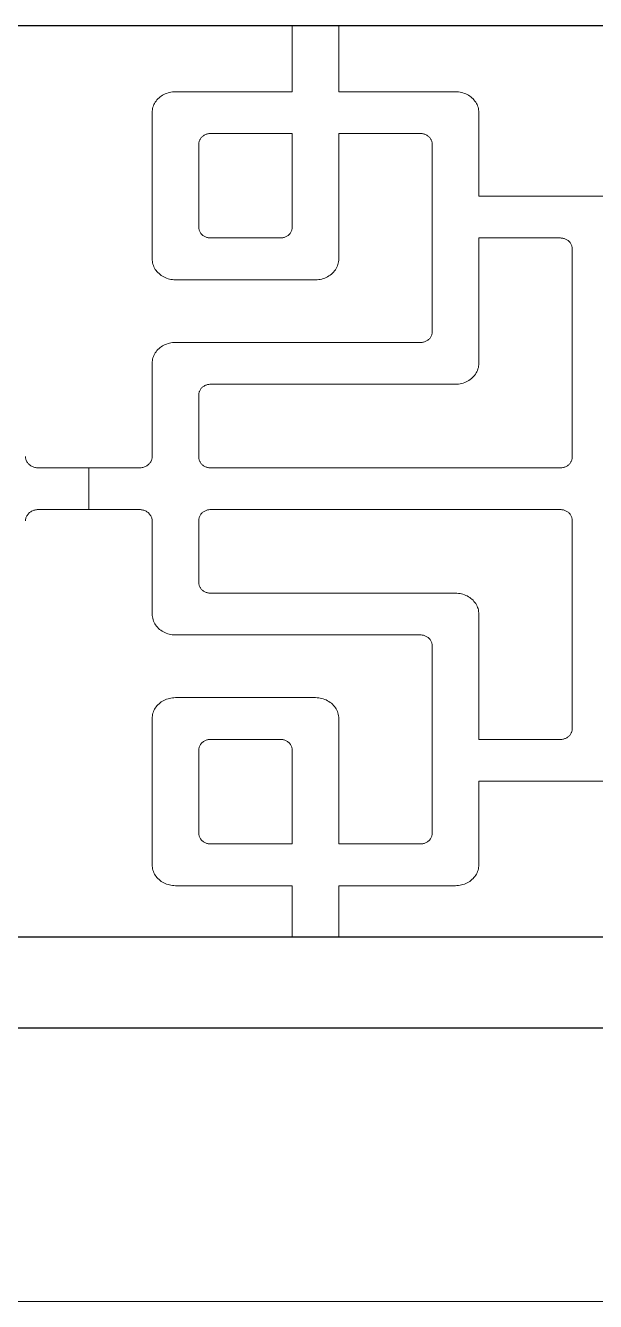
# Model space of a CAD drawing. Extents: x 1188826 to 1909461, y 608442 to 1651179.
# Drawn here: x 1690882 to 1691195, y 1034263 to 1034963 of the extents above; entities that cross this region are included whole.
import ezdxf

# ---------------------------------------------------------------- set-up
doc = ezdxf.new("R2010")
doc.units = 0
doc.header["$LTSCALE"] = 1000
doc.header["$MEASUREMENT"] = 0
doc.linetypes.add('ACAD_ISO10W100', pattern=[18.5, 12, -3, 0.5, -3])
doc.linetypes.add('DOTE', pattern=[2.42, 2, -0.2, 0.02, -0.2])
doc.layers.add('DOTE', color=19, linetype='DOTE', lineweight=9)
doc.layers.add('煤化工粉煤灰', color=7, linetype='Continuous', lineweight=0)
doc.layers.add('立面线', color=40, linetype='Continuous')

msp = doc.modelspace()

# ---------------------------------------------------------------- linework, layer by layer
at = {"layer": 'DOTE', "linetype": 'ACAD_ISO10W100', "ltscale": 100}
msp.add_line((1687342.46, 1034263.42), (1705542.34, 1034263.42), dxfattribs=at)
at = {"layer": '煤化工粉煤灰', "color": 34}
for p, q in [((1691028.34, 1034927.1), (1691028.34, 1034963.44)), ((1691053.93, 1034927.1), (1691053.93, 1034963.44)), ((1690958.7, 1034925.92), (1690957.97, 1034925.57)), ((1690959.47, 1034926.23), (1690958.7, 1034925.92)), ((1690960.25, 1034926.5), (1690959.47, 1034926.23)), ((1690961.05, 1034926.71), (1690960.25, 1034926.5)), ((1690961.87, 1034926.88), (1690961.05, 1034926.71)), ((1690962.69, 1034927.01), (1690961.87, 1034926.88)), ((1690963.53, 1034927.08), (1690962.69, 1034927.01)), ((1690964.36, 1034927.1), (1690963.53, 1034927.08)), ((1691028.34, 1034927.1), (1690964.36, 1034927.1)), ((1691117.91, 1034927.1), (1691053.93, 1034927.1)), ((1691118.74, 1034927.08), (1691117.91, 1034927.1)), ((1691119.58, 1034927.01), (1691118.74, 1034927.08)), ((1691120.4, 1034926.88), (1691119.58, 1034927.01)), ((1691121.22, 1034926.71), (1691120.4, 1034926.88)), ((1691122.02, 1034926.5), (1691121.22, 1034926.71)), ((1691122.8, 1034926.23), (1691122.02, 1034926.5)), ((1691123.57, 1034925.92), (1691122.8, 1034926.23)), ((1691124.31, 1034925.57), (1691123.57, 1034925.92)), ((1690952.25, 1034919.33), (1690952, 1034918.61)), ((1690952.54, 1034920.03), (1690952.25, 1034919.33)), ((1690952.89, 1034920.71), (1690952.54, 1034920.03)), ((1690953.28, 1034921.37), (1690952.89, 1034920.71)), ((1690953.72, 1034922.01), (1690953.28, 1034921.37)), ((1690954.21, 1034922.62), (1690953.72, 1034922.01)), ((1690954.74, 1034923.2), (1690954.21, 1034922.62)), ((1690955.32, 1034923.75), (1690954.74, 1034923.2)), ((1690955.93, 1034924.26), (1690955.32, 1034923.75)), ((1690956.57, 1034924.74), (1690955.93, 1034924.26)), ((1690957.25, 1034925.17), (1690956.57, 1034924.74)), ((1690957.97, 1034925.57), (1690957.25, 1034925.17)), ((1691125.02, 1034925.17), (1691124.31, 1034925.57)), ((1691125.7, 1034924.74), (1691125.02, 1034925.17)), ((1691126.34, 1034924.26), (1691125.7, 1034924.74)), ((1691126.96, 1034923.75), (1691126.34, 1034924.26)), ((1691127.53, 1034923.2), (1691126.96, 1034923.75)), ((1691128.06, 1034922.62), (1691127.53, 1034923.2)), ((1691128.55, 1034922.01), (1691128.06, 1034922.62)), ((1691128.99, 1034921.37), (1691128.55, 1034922.01)), ((1691129.38, 1034920.71), (1691128.99, 1034921.37)), ((1691129.73, 1034920.03), (1691129.38, 1034920.71)), ((1691130.02, 1034919.33), (1691129.73, 1034920.03)), ((1691130.27, 1034918.61), (1691130.02, 1034919.33)), ((1690951.6, 1034916.39), (1690951.57, 1034915.64)), ((1690951.57, 1034915.64), (1690951.57, 1034835.4)), ((1690951.68, 1034917.14), (1690951.6, 1034916.39)), ((1690951.81, 1034917.88), (1690951.68, 1034917.14)), ((1690952, 1034918.61), (1690951.81, 1034917.88)), ((1691130.46, 1034917.88), (1691130.27, 1034918.61)), ((1691130.59, 1034917.14), (1691130.46, 1034917.88)), ((1691130.68, 1034916.39), (1691130.59, 1034917.14)), ((1691130.7, 1034915.64), (1691130.68, 1034916.39)), ((1691130.7, 1034869.79), (1691130.7, 1034915.64)), ((1690977.17, 1034898.82), (1690977.16, 1034898.45)), ((1690977.16, 1034898.45), (1690977.16, 1034852.6)), ((1690977.21, 1034899.2), (1690977.17, 1034898.82)), ((1690977.28, 1034899.57), (1690977.21, 1034899.2)), ((1690977.38, 1034899.93), (1690977.28, 1034899.57)), ((1690977.5, 1034900.29), (1690977.38, 1034899.93)), ((1690977.65, 1034900.64), (1690977.5, 1034900.29)), ((1690977.82, 1034900.98), (1690977.65, 1034900.64)), ((1690978.02, 1034901.31), (1690977.82, 1034900.98)), ((1690978.24, 1034901.63), (1690978.02, 1034901.31)), ((1690978.48, 1034901.94), (1690978.24, 1034901.63)), ((1690978.75, 1034902.23), (1690978.48, 1034901.94)), ((1690979.03, 1034902.5), (1690978.75, 1034902.23)), ((1690979.34, 1034902.76), (1690979.03, 1034902.5)), ((1690979.66, 1034902.99), (1690979.34, 1034902.76)), ((1690980, 1034903.21), (1690979.66, 1034902.99)), ((1690980.36, 1034903.41), (1690980, 1034903.21)), ((1690980.73, 1034903.59), (1690980.36, 1034903.41)), ((1690981.11, 1034903.74), (1690980.73, 1034903.59)), ((1690981.5, 1034903.87), (1690981.11, 1034903.74)), ((1690981.9, 1034903.98), (1690981.5, 1034903.87)), ((1690982.31, 1034904.07), (1690981.9, 1034903.98)), ((1690982.72, 1034904.13), (1690982.31, 1034904.07)), ((1690983.14, 1034904.17), (1690982.72, 1034904.13)), ((1690983.56, 1034904.18), (1690983.14, 1034904.17)), ((1691028.34, 1034904.18), (1690983.56, 1034904.18)), ((1691028.34, 1034852.6), (1691028.34, 1034904.18)), ((1691053.93, 1034904.18), (1691098.71, 1034904.18)), ((1691053.93, 1034835.4), (1691053.93, 1034904.18)), ((1691098.71, 1034904.18), (1691099.13, 1034904.17)), ((1691099.13, 1034904.17), (1691099.55, 1034904.13)), ((1691099.55, 1034904.13), (1691099.96, 1034904.07)), ((1691099.96, 1034904.07), (1691100.37, 1034903.98)), ((1691100.37, 1034903.98), (1691100.77, 1034903.87)), ((1691100.77, 1034903.87), (1691101.16, 1034903.74)), ((1691101.16, 1034903.74), (1691101.54, 1034903.59)), ((1691101.54, 1034903.59), (1691101.91, 1034903.41)), ((1691101.91, 1034903.41), (1691102.27, 1034903.21)), ((1691102.27, 1034903.21), (1691102.61, 1034902.99)), ((1691102.61, 1034902.99), (1691102.93, 1034902.76)), ((1691102.93, 1034902.76), (1691103.24, 1034902.5)), ((1691103.24, 1034902.5), (1691103.52, 1034902.23)), ((1691103.52, 1034902.23), (1691103.79, 1034901.94)), ((1691103.79, 1034901.94), (1691104.03, 1034901.63)), ((1691104.03, 1034901.63), (1691104.26, 1034901.31)), ((1691104.26, 1034901.31), (1691104.45, 1034900.98)), ((1691104.45, 1034900.98), (1691104.63, 1034900.64)), ((1691104.63, 1034900.64), (1691104.77, 1034900.29)), ((1691104.77, 1034900.29), (1691104.89, 1034899.93)), ((1691104.89, 1034899.93), (1691104.99, 1034899.57)), ((1691104.99, 1034899.57), (1691105.06, 1034899.2)), ((1691105.06, 1034899.2), (1691105.1, 1034898.82)), ((1691105.1, 1034898.82), (1691105.11, 1034898.45)), ((1691105.11, 1034898.45), (1691105.11, 1034795.29)), ((1691130.7, 1034869.79), (1691258.66, 1034869.79)), ((1690977.16, 1034852.6), (1690977.17, 1034852.22)), ((1690977.17, 1034852.22), (1690977.21, 1034851.85)), ((1690977.21, 1034851.85), (1690977.28, 1034851.48)), ((1690977.28, 1034851.48), (1690977.38, 1034851.11)), ((1690977.38, 1034851.11), (1690977.5, 1034850.76)), ((1690977.5, 1034850.76), (1690977.65, 1034850.4)), ((1690977.65, 1034850.4), (1690977.82, 1034850.06)), ((1690977.82, 1034850.06), (1690978.02, 1034849.73)), ((1690978.02, 1034849.73), (1690978.24, 1034849.41)), ((1690978.24, 1034849.41), (1690978.48, 1034849.11)), ((1690978.48, 1034849.11), (1690978.75, 1034848.82)), ((1691026.75, 1034848.82), (1691027.02, 1034849.11)), ((1691027.02, 1034849.11), (1691027.26, 1034849.41)), ((1691027.26, 1034849.41), (1691027.48, 1034849.73)), ((1691027.48, 1034849.73), (1691027.68, 1034850.06)), ((1691027.68, 1034850.06), (1691027.85, 1034850.4)), ((1691027.85, 1034850.4), (1691028, 1034850.76)), ((1691028, 1034850.76), (1691028.12, 1034851.11)), ((1691028.12, 1034851.11), (1691028.22, 1034851.48)), ((1691028.22, 1034851.48), (1691028.29, 1034851.85)), ((1691028.29, 1034851.85), (1691028.33, 1034852.22)), ((1691028.33, 1034852.22), (1691028.34, 1034852.6)), ((1690978.75, 1034848.82), (1690979.03, 1034848.55)), ((1690979.03, 1034848.55), (1690979.34, 1034848.29)), ((1690979.34, 1034848.29), (1690979.66, 1034848.05)), ((1690979.66, 1034848.05), (1690980, 1034847.83)), ((1690980, 1034847.83), (1690980.36, 1034847.63)), ((1690980.36, 1034847.63), (1690980.73, 1034847.46)), ((1690980.73, 1034847.46), (1690981.11, 1034847.3)), ((1690981.11, 1034847.3), (1690981.5, 1034847.17)), ((1690981.5, 1034847.17), (1690981.9, 1034847.06)), ((1690981.9, 1034847.06), (1690982.31, 1034846.98)), ((1690982.31, 1034846.98), (1690982.72, 1034846.92)), ((1690982.72, 1034846.92), (1690983.14, 1034846.88)), ((1690983.14, 1034846.88), (1690983.56, 1034846.87)), ((1690983.56, 1034846.87), (1691021.94, 1034846.87)), ((1691021.94, 1034846.87), (1691022.36, 1034846.88)), ((1691022.36, 1034846.88), (1691022.78, 1034846.92)), ((1691022.78, 1034846.92), (1691023.19, 1034846.98)), ((1691023.19, 1034846.98), (1691023.6, 1034847.06)), ((1691023.6, 1034847.06), (1691024, 1034847.17)), ((1691024, 1034847.17), (1691024.39, 1034847.3)), ((1691024.39, 1034847.3), (1691024.77, 1034847.46)), ((1691024.77, 1034847.46), (1691025.14, 1034847.63)), ((1691025.14, 1034847.63), (1691025.5, 1034847.83)), ((1691025.5, 1034847.83), (1691025.84, 1034848.05)), ((1691025.84, 1034848.05), (1691026.16, 1034848.29)), ((1691026.16, 1034848.29), (1691026.47, 1034848.55)), ((1691026.47, 1034848.55), (1691026.75, 1034848.82)), ((1691130.7, 1034846.87), (1691175.49, 1034846.87)), ((1691130.7, 1034778.09), (1691130.7, 1034846.87)), ((1691175.49, 1034846.87), (1691175.91, 1034846.85)), ((1691175.91, 1034846.85), (1691176.32, 1034846.82)), ((1691176.32, 1034846.82), (1691176.73, 1034846.76)), ((1691176.73, 1034846.76), (1691177.14, 1034846.67)), ((1691177.14, 1034846.67), (1691177.54, 1034846.56)), ((1691177.54, 1034846.56), (1691177.93, 1034846.43)), ((1691177.93, 1034846.43), (1691178.32, 1034846.28)), ((1691178.32, 1034846.28), (1691178.69, 1034846.1)), ((1691178.69, 1034846.1), (1691179.04, 1034845.9)), ((1691179.04, 1034845.9), (1691179.38, 1034845.68)), ((1691179.38, 1034845.68), (1691179.7, 1034845.44)), ((1691179.7, 1034845.44), (1691180.01, 1034845.19)), ((1691180.01, 1034845.19), (1691180.3, 1034844.91)), ((1691180.3, 1034844.91), (1691180.56, 1034844.62)), ((1691180.56, 1034844.62), (1691180.81, 1034844.32)), ((1691180.81, 1034844.32), (1691181.03, 1034844)), ((1691181.03, 1034844), (1691181.22, 1034843.67)), ((1691181.22, 1034843.67), (1691181.4, 1034843.33)), ((1691181.4, 1034843.33), (1691181.54, 1034842.98)), ((1691181.54, 1034842.98), (1691181.67, 1034842.62)), ((1691181.67, 1034842.62), (1691181.76, 1034842.25)), ((1691181.76, 1034842.25), (1691181.83, 1034841.88)), ((1691181.83, 1034841.88), (1691181.87, 1034841.51)), ((1690951.57, 1034835.4), (1690951.6, 1034834.65)), ((1691053.9, 1034834.62), (1691053.93, 1034835.4)), ((1691181.87, 1034841.51), (1691181.88, 1034841.14)), ((1691181.88, 1034841.14), (1691181.88, 1034726.51)), ((1690951.6, 1034834.65), (1690951.68, 1034833.91)), ((1690951.68, 1034833.91), (1690951.81, 1034833.17)), ((1690951.81, 1034833.17), (1690952, 1034832.44)), ((1690952, 1034832.44), (1690952.25, 1034831.72)), ((1690952.25, 1034831.72), (1690952.54, 1034831.02)), ((1690952.54, 1034831.02), (1690952.89, 1034830.33)), ((1690952.89, 1034830.33), (1690953.28, 1034829.67)), ((1690953.28, 1034829.67), (1690953.72, 1034829.04)), ((1690953.72, 1034829.04), (1690954.21, 1034828.43)), ((1690954.21, 1034828.43), (1690954.74, 1034827.85)), ((1691050.49, 1034827.58), (1691051.06, 1034828.17)), ((1691051.06, 1034828.17), (1691051.59, 1034828.79)), ((1691051.59, 1034828.79), (1691052.07, 1034829.45)), ((1691052.07, 1034829.45), (1691052.5, 1034830.13)), ((1691052.5, 1034830.13), (1691052.87, 1034830.84)), ((1691052.87, 1034830.84), (1691053.19, 1034831.57)), ((1691053.19, 1034831.57), (1691053.46, 1034832.31)), ((1691053.46, 1034832.31), (1691053.66, 1034833.07)), ((1691053.66, 1034833.07), (1691053.81, 1034833.84)), ((1691053.81, 1034833.84), (1691053.9, 1034834.62)), ((1690954.74, 1034827.85), (1690955.32, 1034827.3)), ((1690955.32, 1034827.3), (1690955.93, 1034826.79)), ((1690955.93, 1034826.79), (1690956.57, 1034826.31)), ((1690956.57, 1034826.31), (1690957.25, 1034825.87)), ((1690957.25, 1034825.87), (1690957.97, 1034825.48)), ((1690957.97, 1034825.48), (1690958.7, 1034825.12)), ((1690958.7, 1034825.12), (1690959.47, 1034824.81)), ((1690959.47, 1034824.81), (1690960.25, 1034824.55)), ((1690960.25, 1034824.55), (1690961.05, 1034824.33)), ((1690961.05, 1034824.33), (1690961.87, 1034824.16)), ((1690961.87, 1034824.16), (1690962.69, 1034824.04)), ((1690962.69, 1034824.04), (1690963.53, 1034823.97)), ((1690963.53, 1034823.97), (1690964.36, 1034823.94)), ((1690964.36, 1034823.94), (1691041.14, 1034823.94)), ((1691041.14, 1034823.94), (1691042.01, 1034823.97)), ((1691042.01, 1034823.97), (1691042.88, 1034824.05)), ((1691042.88, 1034824.05), (1691043.74, 1034824.18)), ((1691043.74, 1034824.18), (1691044.59, 1034824.37)), ((1691044.59, 1034824.37), (1691045.42, 1034824.6)), ((1691045.42, 1034824.6), (1691046.23, 1034824.89)), ((1691046.23, 1034824.89), (1691047.02, 1034825.23)), ((1691047.02, 1034825.23), (1691047.78, 1034825.61)), ((1691047.78, 1034825.61), (1691048.51, 1034826.04)), ((1691048.51, 1034826.04), (1691049.21, 1034826.51)), ((1691049.21, 1034826.51), (1691049.87, 1034827.03)), ((1691049.87, 1034827.03), (1691050.49, 1034827.58)), ((1691104.58, 1034793), (1691104.39, 1034792.65)), ((1691104.74, 1034793.37), (1691104.58, 1034793)), ((1691104.87, 1034793.74), (1691104.74, 1034793.37)), ((1691104.98, 1034794.12), (1691104.87, 1034793.74)), ((1691105.05, 1034794.51), (1691104.98, 1034794.12)), ((1691105.1, 1034794.89), (1691105.05, 1034794.51)), ((1691105.11, 1034795.29), (1691105.1, 1034794.89)), ((1690955.32, 1034786.2), (1690954.74, 1034785.65)), ((1690955.93, 1034786.71), (1690955.32, 1034786.2)), ((1690956.57, 1034787.19), (1690955.93, 1034786.71)), ((1690957.25, 1034787.62), (1690956.57, 1034787.19)), ((1690957.97, 1034788.02), (1690957.25, 1034787.62)), ((1690958.7, 1034788.37), (1690957.97, 1034788.02)), ((1690959.47, 1034788.68), (1690958.7, 1034788.37)), ((1690960.25, 1034788.95), (1690959.47, 1034788.68)), ((1690961.05, 1034789.16), (1690960.25, 1034788.95)), ((1690961.87, 1034789.33), (1690961.05, 1034789.16)), ((1690962.69, 1034789.46), (1690961.87, 1034789.33)), ((1690963.53, 1034789.53), (1690962.69, 1034789.46)), ((1690964.36, 1034789.55), (1690963.53, 1034789.53)), ((1691098.71, 1034789.55), (1690964.36, 1034789.55)), ((1691099.15, 1034789.57), (1691098.71, 1034789.55)), ((1691099.59, 1034789.61), (1691099.15, 1034789.57)), ((1691100.02, 1034789.67), (1691099.59, 1034789.61)), ((1691100.44, 1034789.77), (1691100.02, 1034789.67)), ((1691100.86, 1034789.89), (1691100.44, 1034789.77)), ((1691101.26, 1034790.03), (1691100.86, 1034789.89)), ((1691101.66, 1034790.2), (1691101.26, 1034790.03)), ((1691102.04, 1034790.39), (1691101.66, 1034790.2)), ((1691102.4, 1034790.6), (1691102.04, 1034790.39)), ((1691102.75, 1034790.84), (1691102.4, 1034790.6)), ((1691103.08, 1034791.1), (1691102.75, 1034790.84)), ((1691103.39, 1034791.37), (1691103.08, 1034791.1)), ((1691103.68, 1034791.67), (1691103.39, 1034791.37)), ((1691103.94, 1034791.98), (1691103.68, 1034791.67)), ((1691104.18, 1034792.31), (1691103.94, 1034791.98)), ((1691104.39, 1034792.65), (1691104.18, 1034792.31)), ((1690951.68, 1034779.59), (1690951.6, 1034778.84)), ((1690951.81, 1034780.33), (1690951.68, 1034779.59)), ((1690952, 1034781.06), (1690951.81, 1034780.33)), ((1690952.25, 1034781.78), (1690952, 1034781.06)), ((1690952.54, 1034782.48), (1690952.25, 1034781.78)), ((1690952.89, 1034783.16), (1690952.54, 1034782.48)), ((1690953.28, 1034783.82), (1690952.89, 1034783.16)), ((1690953.72, 1034784.46), (1690953.28, 1034783.82)), ((1690954.21, 1034785.07), (1690953.72, 1034784.46)), ((1690954.74, 1034785.65), (1690954.21, 1034785.07)), ((1690951.6, 1034778.84), (1690951.57, 1034778.09)), ((1690951.57, 1034778.09), (1690951.57, 1034727)), ((1691128.36, 1034771.48), (1691128.84, 1034772.14)), ((1691128.84, 1034772.14), (1691129.27, 1034772.82)), ((1691129.27, 1034772.82), (1691129.64, 1034773.53)), ((1691129.64, 1034773.53), (1691129.96, 1034774.25)), ((1691129.96, 1034774.25), (1691130.23, 1034775)), ((1691130.23, 1034775), (1691130.44, 1034775.76)), ((1691130.44, 1034775.76), (1691130.58, 1034776.53)), ((1691130.58, 1034776.53), (1691130.67, 1034777.31)), ((1691130.67, 1034777.31), (1691130.7, 1034778.09)), ((1690978.75, 1034764.68), (1690979.03, 1034764.95)), ((1690979.03, 1034764.95), (1690979.34, 1034765.21)), ((1690979.34, 1034765.21), (1690979.66, 1034765.45)), ((1690979.66, 1034765.45), (1690980, 1034765.66)), ((1690980, 1034765.66), (1690980.36, 1034765.86)), ((1690980.36, 1034765.86), (1690980.73, 1034766.04)), ((1690980.73, 1034766.04), (1690981.11, 1034766.19)), ((1690981.11, 1034766.19), (1690981.5, 1034766.33)), ((1690981.5, 1034766.33), (1690981.9, 1034766.43)), ((1690981.9, 1034766.43), (1690982.31, 1034766.52)), ((1690982.31, 1034766.52), (1690982.72, 1034766.58)), ((1690982.72, 1034766.58), (1690983.14, 1034766.62)), ((1690983.14, 1034766.62), (1690983.56, 1034766.63)), ((1690983.56, 1034766.63), (1691117.91, 1034766.63)), ((1691117.91, 1034766.63), (1691118.78, 1034766.66)), ((1691118.78, 1034766.66), (1691119.65, 1034766.74)), ((1691119.65, 1034766.74), (1691120.51, 1034766.87)), ((1691120.51, 1034766.87), (1691121.36, 1034767.05)), ((1691121.36, 1034767.05), (1691122.19, 1034767.29)), ((1691122.19, 1034767.29), (1691123.01, 1034767.58)), ((1691123.01, 1034767.58), (1691123.79, 1034767.91)), ((1691123.79, 1034767.91), (1691124.56, 1034768.3)), ((1691124.56, 1034768.3), (1691125.29, 1034768.73)), ((1691125.29, 1034768.73), (1691125.98, 1034769.2)), ((1691125.98, 1034769.2), (1691126.64, 1034769.71)), ((1691126.64, 1034769.71), (1691127.26, 1034770.27)), ((1691127.26, 1034770.27), (1691127.83, 1034770.86)), ((1691127.83, 1034770.86), (1691128.36, 1034771.48)), ((1690977.16, 1034760.9), (1690977.17, 1034761.27)), ((1690977.16, 1034726.51), (1690977.16, 1034760.9)), ((1690977.17, 1034761.27), (1690977.21, 1034761.65)), ((1690977.21, 1034761.65), (1690977.28, 1034762.02)), ((1690977.28, 1034762.02), (1690977.38, 1034762.38)), ((1690977.38, 1034762.38), (1690977.5, 1034762.74)), ((1690977.5, 1034762.74), (1690977.65, 1034763.09)), ((1690977.65, 1034763.09), (1690977.82, 1034763.43)), ((1690977.82, 1034763.43), (1690978.02, 1034763.76)), ((1690978.02, 1034763.76), (1690978.24, 1034764.08)), ((1690978.24, 1034764.08), (1690978.48, 1034764.39)), ((1690978.48, 1034764.39), (1690978.75, 1034764.68)), ((1690882.12, 1034726.58), (1690882.11, 1034727)), ((1690882.17, 1034726.16), (1690882.12, 1034726.58)), ((1690882.25, 1034725.74), (1690882.17, 1034726.16)), ((1690882.37, 1034725.32), (1690882.25, 1034725.74)), ((1690882.51, 1034724.92), (1690882.37, 1034725.32)), ((1690882.68, 1034724.52), (1690882.51, 1034724.92)), ((1690882.89, 1034724.14), (1690882.68, 1034724.52)), ((1690883.12, 1034723.77), (1690882.89, 1034724.14)), ((1690883.38, 1034723.41), (1690883.12, 1034723.77)), ((1690883.67, 1034723.08), (1690883.38, 1034723.41)), ((1690883.98, 1034722.76), (1690883.67, 1034723.08)), ((1690950.01, 1034723.08), (1690949.7, 1034722.76)), ((1690950.3, 1034723.41), (1690950.01, 1034723.08)), ((1690950.56, 1034723.77), (1690950.3, 1034723.41)), ((1690950.79, 1034724.14), (1690950.56, 1034723.77)), ((1690950.99, 1034724.52), (1690950.79, 1034724.14)), ((1690951.17, 1034724.92), (1690950.99, 1034724.52)), ((1690951.31, 1034725.32), (1690951.17, 1034724.92)), ((1690951.42, 1034725.74), (1690951.31, 1034725.32)), ((1690951.5, 1034726.16), (1690951.42, 1034725.74)), ((1690951.55, 1034726.58), (1690951.5, 1034726.16)), ((1690951.57, 1034727), (1690951.55, 1034726.58)), ((1690977.17, 1034726.14), (1690977.16, 1034726.51)), ((1690977.21, 1034725.76), (1690977.17, 1034726.14)), ((1690977.28, 1034725.39), (1690977.21, 1034725.76)), ((1690977.38, 1034725.03), (1690977.28, 1034725.39)), ((1690977.5, 1034724.67), (1690977.38, 1034725.03)), ((1690977.65, 1034724.32), (1690977.5, 1034724.67)), ((1690977.82, 1034723.98), (1690977.65, 1034724.32)), ((1690978.02, 1034723.65), (1690977.82, 1034723.98)), ((1690978.24, 1034723.33), (1690978.02, 1034723.65)), ((1690978.48, 1034723.02), (1690978.24, 1034723.33)), ((1690978.75, 1034722.73), (1690978.48, 1034723.02)), ((1691180.56, 1034723.02), (1691180.3, 1034722.73)), ((1691180.81, 1034723.33), (1691180.56, 1034723.02)), ((1691181.03, 1034723.65), (1691180.81, 1034723.33)), ((1691181.22, 1034723.98), (1691181.03, 1034723.65)), ((1691181.4, 1034724.32), (1691181.22, 1034723.98)), ((1691181.54, 1034724.67), (1691181.4, 1034724.32)), ((1691181.67, 1034725.03), (1691181.54, 1034724.67)), ((1691181.76, 1034725.39), (1691181.67, 1034725.03)), ((1691181.83, 1034725.76), (1691181.76, 1034725.39)), ((1691181.87, 1034726.14), (1691181.83, 1034725.76)), ((1691181.88, 1034726.51), (1691181.87, 1034726.14)), ((1690884.31, 1034722.45), (1690883.98, 1034722.76)), ((1690884.67, 1034722.18), (1690884.31, 1034722.45)), ((1690885.05, 1034721.92), (1690884.67, 1034722.18)), ((1690885.44, 1034721.69), (1690885.05, 1034721.92)), ((1690885.86, 1034721.48), (1690885.44, 1034721.69)), ((1690886.29, 1034721.3), (1690885.86, 1034721.48)), ((1690886.73, 1034721.14), (1690886.29, 1034721.3)), ((1690887.18, 1034721.01), (1690886.73, 1034721.14)), ((1690887.64, 1034720.91), (1690887.18, 1034721.01)), ((1690888.11, 1034720.84), (1690887.64, 1034720.91)), ((1690888.58, 1034720.79), (1690888.11, 1034720.84)), ((1690889.05, 1034720.78), (1690888.58, 1034720.79)), ((1690944.62, 1034720.78), (1690889.05, 1034720.78)), ((1690916.84, 1034720.78), (1690916.84, 1034697.86)), ((1690945.1, 1034720.79), (1690944.62, 1034720.78)), ((1690945.57, 1034720.84), (1690945.1, 1034720.79)), ((1690946.04, 1034720.91), (1690945.57, 1034720.84)), ((1690946.5, 1034721.01), (1690946.04, 1034720.91)), ((1690946.95, 1034721.14), (1690946.5, 1034721.01)), ((1690947.39, 1034721.3), (1690946.95, 1034721.14)), ((1690947.82, 1034721.48), (1690947.39, 1034721.3)), ((1690948.23, 1034721.69), (1690947.82, 1034721.48)), ((1690948.63, 1034721.92), (1690948.23, 1034721.69)), ((1690949.01, 1034722.18), (1690948.63, 1034721.92)), ((1690949.36, 1034722.45), (1690949.01, 1034722.18)), ((1690949.7, 1034722.76), (1690949.36, 1034722.45)), ((1690979.03, 1034722.46), (1690978.75, 1034722.73)), ((1690979.34, 1034722.2), (1690979.03, 1034722.46)), ((1690979.66, 1034721.96), (1690979.34, 1034722.2)), ((1690980, 1034721.75), (1690979.66, 1034721.96)), ((1690980.36, 1034721.55), (1690980, 1034721.75)), ((1690980.73, 1034721.37), (1690980.36, 1034721.55)), ((1690981.11, 1034721.22), (1690980.73, 1034721.37)), ((1690981.5, 1034721.08), (1690981.11, 1034721.22)), ((1690981.9, 1034720.98), (1690981.5, 1034721.08)), ((1690982.31, 1034720.89), (1690981.9, 1034720.98)), ((1690982.72, 1034720.83), (1690982.31, 1034720.89)), ((1690983.14, 1034720.79), (1690982.72, 1034720.83)), ((1690983.56, 1034720.78), (1690983.14, 1034720.79)), ((1690983.56, 1034720.78), (1691175.49, 1034720.78)), ((1691175.91, 1034720.79), (1691175.49, 1034720.78)), ((1691176.32, 1034720.83), (1691175.91, 1034720.79)), ((1691176.73, 1034720.89), (1691176.32, 1034720.83)), ((1691177.14, 1034720.98), (1691176.73, 1034720.89)), ((1691177.54, 1034721.08), (1691177.14, 1034720.98)), ((1691177.93, 1034721.22), (1691177.54, 1034721.08)), ((1691178.32, 1034721.37), (1691177.93, 1034721.22)), ((1691178.69, 1034721.55), (1691178.32, 1034721.37)), ((1691179.04, 1034721.75), (1691178.69, 1034721.55)), ((1691179.38, 1034721.96), (1691179.04, 1034721.75)), ((1691179.7, 1034722.2), (1691179.38, 1034721.96)), ((1691180.01, 1034722.46), (1691179.7, 1034722.2)), ((1691180.3, 1034722.73), (1691180.01, 1034722.46)), ((1690883.12, 1034694.87), (1690882.89, 1034694.5)), ((1690883.38, 1034695.22), (1690883.12, 1034694.87)), ((1690883.67, 1034695.56), (1690883.38, 1034695.22)), ((1690883.98, 1034695.88), (1690883.67, 1034695.56)), ((1690884.31, 1034696.18), (1690883.98, 1034695.88)), ((1690884.67, 1034696.46), (1690884.31, 1034696.18)), ((1690885.05, 1034696.72), (1690884.67, 1034696.46)), ((1690885.44, 1034696.95), (1690885.05, 1034696.72)), ((1690885.86, 1034697.16), (1690885.44, 1034696.95)), ((1690886.29, 1034697.34), (1690885.86, 1034697.16)), ((1690886.73, 1034697.5), (1690886.29, 1034697.34)), ((1690887.18, 1034697.62), (1690886.73, 1034697.5)), ((1690887.64, 1034697.72), (1690887.18, 1034697.62)), ((1690888.11, 1034697.8), (1690887.64, 1034697.72)), ((1690888.58, 1034697.84), (1690888.11, 1034697.8)), ((1690889.05, 1034697.86), (1690888.58, 1034697.84)), ((1690944.62, 1034697.86), (1690889.05, 1034697.86)), ((1690945.1, 1034697.84), (1690944.62, 1034697.86)), ((1690945.57, 1034697.8), (1690945.1, 1034697.84)), ((1690946.04, 1034697.72), (1690945.57, 1034697.8)), ((1690946.5, 1034697.62), (1690946.04, 1034697.72)), ((1690946.95, 1034697.5), (1690946.5, 1034697.62)), ((1690947.39, 1034697.34), (1690946.95, 1034697.5)), ((1690947.82, 1034697.16), (1690947.39, 1034697.34)), ((1690948.23, 1034696.95), (1690947.82, 1034697.16)), ((1690948.63, 1034696.72), (1690948.23, 1034696.95)), ((1690949.01, 1034696.46), (1690948.63, 1034696.72)), ((1690949.36, 1034696.18), (1690949.01, 1034696.46)), ((1690949.7, 1034695.88), (1690949.36, 1034696.18)), ((1690950.01, 1034695.56), (1690949.7, 1034695.88)), ((1690950.3, 1034695.22), (1690950.01, 1034695.56)), ((1690950.56, 1034694.87), (1690950.3, 1034695.22)), ((1690950.79, 1034694.5), (1690950.56, 1034694.87)), ((1690977.82, 1034694.66), (1690978.02, 1034694.99)), ((1690978.02, 1034694.99), (1690978.24, 1034695.31)), ((1690978.24, 1034695.31), (1690978.48, 1034695.61)), ((1690978.48, 1034695.61), (1690978.75, 1034695.9)), ((1690978.75, 1034695.9), (1690979.03, 1034696.18)), ((1690979.03, 1034696.18), (1690979.34, 1034696.43)), ((1690979.34, 1034696.43), (1690979.66, 1034696.67)), ((1690979.66, 1034696.67), (1690980, 1034696.89)), ((1690980, 1034696.89), (1690980.36, 1034697.09)), ((1690980.36, 1034697.09), (1690980.73, 1034697.26)), ((1690980.73, 1034697.26), (1690981.11, 1034697.42)), ((1690981.11, 1034697.42), (1690981.5, 1034697.55)), ((1690981.5, 1034697.55), (1690981.9, 1034697.66)), ((1690981.9, 1034697.66), (1690982.31, 1034697.74)), ((1690982.31, 1034697.74), (1690982.72, 1034697.81)), ((1690982.72, 1034697.81), (1690983.14, 1034697.84)), ((1690983.14, 1034697.84), (1690983.56, 1034697.86)), ((1691175.49, 1034697.86), (1690983.56, 1034697.86)), ((1691175.49, 1034697.86), (1691175.91, 1034697.84)), ((1691175.91, 1034697.84), (1691176.32, 1034697.81)), ((1691176.32, 1034697.81), (1691176.73, 1034697.74)), ((1691176.73, 1034697.74), (1691177.14, 1034697.66)), ((1691177.14, 1034697.66), (1691177.54, 1034697.55)), ((1691177.54, 1034697.55), (1691177.93, 1034697.42)), ((1691177.93, 1034697.42), (1691178.32, 1034697.26)), ((1691178.32, 1034697.26), (1691178.69, 1034697.09)), ((1691178.69, 1034697.09), (1691179.04, 1034696.89)), ((1691179.04, 1034696.89), (1691179.38, 1034696.67)), ((1691179.38, 1034696.67), (1691179.7, 1034696.43)), ((1691179.7, 1034696.43), (1691180.01, 1034696.18)), ((1691180.01, 1034696.18), (1691180.3, 1034695.9)), ((1691180.3, 1034695.9), (1691180.56, 1034695.61)), ((1691180.56, 1034695.61), (1691180.81, 1034695.31)), ((1691180.81, 1034695.31), (1691181.03, 1034694.99)), ((1691181.03, 1034694.99), (1691181.22, 1034694.66)), ((1690882.12, 1034692.06), (1690882.11, 1034691.63)), ((1690882.17, 1034692.48), (1690882.12, 1034692.06)), ((1690882.25, 1034692.9), (1690882.17, 1034692.48)), ((1690882.37, 1034693.31), (1690882.25, 1034692.9)), ((1690882.51, 1034693.72), (1690882.37, 1034693.31)), ((1690882.68, 1034694.11), (1690882.51, 1034693.72)), ((1690882.89, 1034694.5), (1690882.68, 1034694.11)), ((1690950.99, 1034694.11), (1690950.79, 1034694.5)), ((1690951.17, 1034693.72), (1690950.99, 1034694.11)), ((1690951.31, 1034693.31), (1690951.17, 1034693.72)), ((1690951.42, 1034692.9), (1690951.31, 1034693.31)), ((1690951.5, 1034692.48), (1690951.42, 1034692.9)), ((1690951.55, 1034692.06), (1690951.5, 1034692.48)), ((1690951.57, 1034691.63), (1690951.55, 1034692.06)), ((1690951.57, 1034640.54), (1690951.57, 1034691.63)), ((1690977.16, 1034692.12), (1690977.17, 1034692.5)), ((1690977.16, 1034657.74), (1690977.16, 1034692.12)), ((1690977.17, 1034692.5), (1690977.21, 1034692.87)), ((1690977.21, 1034692.87), (1690977.28, 1034693.24)), ((1690977.28, 1034693.24), (1690977.38, 1034693.61)), ((1690977.38, 1034693.61), (1690977.5, 1034693.97)), ((1690977.5, 1034693.97), (1690977.65, 1034694.32)), ((1690977.65, 1034694.32), (1690977.82, 1034694.66)), ((1691181.22, 1034694.66), (1691181.4, 1034694.32)), ((1691181.4, 1034694.32), (1691181.54, 1034693.97)), ((1691181.54, 1034693.97), (1691181.67, 1034693.61)), ((1691181.67, 1034693.61), (1691181.76, 1034693.24)), ((1691181.76, 1034693.24), (1691181.83, 1034692.87)), ((1691181.83, 1034692.87), (1691181.87, 1034692.5)), ((1691181.87, 1034692.5), (1691181.88, 1034692.12)), ((1691181.88, 1034692.12), (1691181.88, 1034577.5)), ((1690977.17, 1034657.36), (1690977.16, 1034657.74)), ((1690977.21, 1034656.99), (1690977.17, 1034657.36)), ((1690977.28, 1034656.62), (1690977.21, 1034656.99)), ((1690977.38, 1034656.25), (1690977.28, 1034656.62)), ((1690977.5, 1034655.89), (1690977.38, 1034656.25)), ((1690977.65, 1034655.54), (1690977.5, 1034655.89)), ((1690977.82, 1034655.2), (1690977.65, 1034655.54)), ((1690978.02, 1034654.87), (1690977.82, 1034655.2)), ((1690978.24, 1034654.55), (1690978.02, 1034654.87)), ((1690978.48, 1034654.25), (1690978.24, 1034654.55)), ((1690978.75, 1034653.96), (1690978.48, 1034654.25)), ((1690979.03, 1034653.68), (1690978.75, 1034653.96)), ((1690979.34, 1034653.43), (1690979.03, 1034653.68)), ((1690979.66, 1034653.19), (1690979.34, 1034653.43)), ((1690980, 1034652.97), (1690979.66, 1034653.19)), ((1690980.36, 1034652.77), (1690980, 1034652.97)), ((1690980.73, 1034652.6), (1690980.36, 1034652.77)), ((1690981.11, 1034652.44), (1690980.73, 1034652.6)), ((1690981.5, 1034652.31), (1690981.11, 1034652.44)), ((1690981.9, 1034652.2), (1690981.5, 1034652.31)), ((1690982.31, 1034652.12), (1690981.9, 1034652.2)), ((1690982.72, 1034652.05), (1690982.31, 1034652.12)), ((1690983.14, 1034652.02), (1690982.72, 1034652.05)), ((1690983.56, 1034652.01), (1690983.14, 1034652.02)), ((1691117.91, 1034652.01), (1690983.56, 1034652.01)), ((1691118.74, 1034651.98), (1691117.91, 1034652.01)), ((1691119.58, 1034651.91), (1691118.74, 1034651.98)), ((1691120.4, 1034651.79), (1691119.58, 1034651.91)), ((1691121.22, 1034651.61), (1691120.4, 1034651.79)), ((1691122.02, 1034651.4), (1691121.22, 1034651.61)), ((1691122.8, 1034651.13), (1691122.02, 1034651.4)), ((1691123.57, 1034650.82), (1691122.8, 1034651.13)), ((1691124.31, 1034650.47), (1691123.57, 1034650.82)), ((1691125.02, 1034650.07), (1691124.31, 1034650.47)), ((1691125.7, 1034649.64), (1691125.02, 1034650.07)), ((1691126.34, 1034649.16), (1691125.7, 1034649.64)), ((1691126.96, 1034648.65), (1691126.34, 1034649.16)), ((1691127.53, 1034648.1), (1691126.96, 1034648.65)), ((1691128.06, 1034647.52), (1691127.53, 1034648.1)), ((1691128.55, 1034646.91), (1691128.06, 1034647.52)), ((1691128.99, 1034646.27), (1691128.55, 1034646.91)), ((1691129.38, 1034645.61), (1691128.99, 1034646.27)), ((1690951.57, 1034640.54), (1690951.6, 1034639.76)), ((1690951.6, 1034639.76), (1690951.69, 1034638.98)), ((1690951.69, 1034638.98), (1690951.84, 1034638.21)), ((1691129.73, 1034644.93), (1691129.38, 1034645.61)), ((1691130.02, 1034644.23), (1691129.73, 1034644.93)), ((1691130.27, 1034643.51), (1691130.02, 1034644.23)), ((1691130.46, 1034642.78), (1691130.27, 1034643.51)), ((1691130.59, 1034642.04), (1691130.46, 1034642.78)), ((1691130.68, 1034641.29), (1691130.59, 1034642.04)), ((1691130.7, 1034640.54), (1691130.68, 1034641.29)), ((1691130.7, 1034571.77), (1691130.7, 1034640.54)), ((1690951.84, 1034638.21), (1690952.04, 1034637.45)), ((1690952.04, 1034637.45), (1690952.31, 1034636.7)), ((1690952.31, 1034636.7), (1690952.63, 1034635.98)), ((1690952.63, 1034635.98), (1690953, 1034635.27)), ((1690953, 1034635.27), (1690953.43, 1034634.59)), ((1690953.43, 1034634.59), (1690953.91, 1034633.93)), ((1690953.91, 1034633.93), (1690954.44, 1034633.31)), ((1690954.44, 1034633.31), (1690955.01, 1034632.72)), ((1690955.01, 1034632.72), (1690955.63, 1034632.17)), ((1690955.63, 1034632.17), (1690956.29, 1034631.65)), ((1690956.29, 1034631.65), (1690956.98, 1034631.18)), ((1690956.98, 1034631.18), (1690957.72, 1034630.75)), ((1690957.72, 1034630.75), (1690958.48, 1034630.37)), ((1690958.48, 1034630.37), (1690959.27, 1034630.03)), ((1690959.27, 1034630.03), (1690960.08, 1034629.74)), ((1690960.08, 1034629.74), (1690960.91, 1034629.51)), ((1690960.91, 1034629.51), (1690961.76, 1034629.32)), ((1690961.76, 1034629.32), (1690962.62, 1034629.19)), ((1690962.62, 1034629.19), (1690963.49, 1034629.11)), ((1690963.49, 1034629.11), (1690964.36, 1034629.08)), ((1690964.36, 1034629.08), (1691098.71, 1034629.08)), ((1691098.71, 1034629.08), (1691099.13, 1034629.07)), ((1691099.13, 1034629.07), (1691099.55, 1034629.03)), ((1691099.55, 1034629.03), (1691099.96, 1034628.97)), ((1691099.96, 1034628.97), (1691100.37, 1034628.89)), ((1691100.37, 1034628.89), (1691100.77, 1034628.78)), ((1691100.77, 1034628.78), (1691101.16, 1034628.64)), ((1691101.16, 1034628.64), (1691101.54, 1034628.49)), ((1691101.54, 1034628.49), (1691101.91, 1034628.31)), ((1691101.91, 1034628.31), (1691102.27, 1034628.11)), ((1691102.27, 1034628.11), (1691102.61, 1034627.9)), ((1691102.61, 1034627.9), (1691102.93, 1034627.66)), ((1691102.93, 1034627.66), (1691103.24, 1034627.4)), ((1691103.24, 1034627.4), (1691103.52, 1034627.13)), ((1691103.52, 1034627.13), (1691103.79, 1034626.84)), ((1691103.79, 1034626.84), (1691104.03, 1034626.53)), ((1691104.03, 1034626.53), (1691104.26, 1034626.21)), ((1691104.26, 1034626.21), (1691104.45, 1034625.88)), ((1691104.45, 1034625.88), (1691104.63, 1034625.54)), ((1691104.63, 1034625.54), (1691104.77, 1034625.19)), ((1691104.77, 1034625.19), (1691104.89, 1034624.83)), ((1691104.89, 1034624.83), (1691104.99, 1034624.47)), ((1691104.99, 1034624.47), (1691105.06, 1034624.1)), ((1691105.06, 1034624.1), (1691105.1, 1034623.72)), ((1691105.1, 1034623.72), (1691105.11, 1034623.35)), ((1691105.11, 1034623.35), (1691105.11, 1034520.19)), ((1690954.21, 1034590.21), (1690953.72, 1034589.6)), ((1690954.74, 1034590.79), (1690954.21, 1034590.21)), ((1690955.32, 1034591.34), (1690954.74, 1034590.79)), ((1690955.93, 1034591.85), (1690955.32, 1034591.34)), ((1690956.57, 1034592.32), (1690955.93, 1034591.85)), ((1690957.25, 1034592.76), (1690956.57, 1034592.32)), ((1690957.97, 1034593.16), (1690957.25, 1034592.76)), ((1690958.7, 1034593.51), (1690957.97, 1034593.16)), ((1690959.47, 1034593.82), (1690958.7, 1034593.51)), ((1690960.25, 1034594.08), (1690959.47, 1034593.82)), ((1690961.05, 1034594.3), (1690960.25, 1034594.08)), ((1690961.87, 1034594.47), (1690961.05, 1034594.3)), ((1690962.69, 1034594.6), (1690961.87, 1034594.47)), ((1690963.53, 1034594.67), (1690962.69, 1034594.6)), ((1690964.36, 1034594.69), (1690963.53, 1034594.67)), ((1691041.14, 1034594.69), (1690964.36, 1034594.69)), ((1691042.01, 1034594.67), (1691041.14, 1034594.69)), ((1691042.88, 1034594.59), (1691042.01, 1034594.67)), ((1691043.74, 1034594.45), (1691042.88, 1034594.59)), ((1691044.59, 1034594.27), (1691043.74, 1034594.45)), ((1691045.42, 1034594.03), (1691044.59, 1034594.27)), ((1691046.23, 1034593.74), (1691045.42, 1034594.03)), ((1691047.02, 1034593.41), (1691046.23, 1034593.74)), ((1691047.78, 1034593.02), (1691047.02, 1034593.41)), ((1691048.51, 1034592.6), (1691047.78, 1034593.02)), ((1691049.21, 1034592.12), (1691048.51, 1034592.6)), ((1691049.87, 1034591.61), (1691049.21, 1034592.12)), ((1691050.49, 1034591.05), (1691049.87, 1034591.61)), ((1691051.06, 1034590.46), (1691050.49, 1034591.05)), ((1691051.59, 1034589.84), (1691051.06, 1034590.46)), ((1690951.6, 1034583.98), (1690951.57, 1034583.23)), ((1690951.57, 1034583.23), (1690951.57, 1034502.99)), ((1690951.68, 1034584.73), (1690951.6, 1034583.98)), ((1690951.81, 1034585.47), (1690951.68, 1034584.73)), ((1690952, 1034586.2), (1690951.81, 1034585.47)), ((1690952.25, 1034586.92), (1690952, 1034586.2)), ((1690952.54, 1034587.62), (1690952.25, 1034586.92)), ((1690952.89, 1034588.3), (1690952.54, 1034587.62)), ((1690953.28, 1034588.96), (1690952.89, 1034588.3)), ((1690953.72, 1034589.6), (1690953.28, 1034588.96)), ((1691052.07, 1034589.19), (1691051.59, 1034589.84)), ((1691052.5, 1034588.5), (1691052.07, 1034589.19)), ((1691052.87, 1034587.8), (1691052.5, 1034588.5)), ((1691053.19, 1034587.07), (1691052.87, 1034587.8)), ((1691053.46, 1034586.32), (1691053.19, 1034587.07)), ((1691053.66, 1034585.56), (1691053.46, 1034586.32)), ((1691053.81, 1034584.79), (1691053.66, 1034585.56)), ((1691053.9, 1034584.01), (1691053.81, 1034584.79)), ((1691053.93, 1034583.23), (1691053.9, 1034584.01)), ((1691053.93, 1034514.46), (1691053.93, 1034583.23)), ((1691181.67, 1034576.02), (1691181.54, 1034575.66)), ((1691181.76, 1034576.38), (1691181.67, 1034576.02)), ((1691181.83, 1034576.75), (1691181.76, 1034576.38)), ((1691181.87, 1034577.12), (1691181.83, 1034576.75)), ((1691181.88, 1034577.5), (1691181.87, 1034577.12)), ((1690977.82, 1034568.57), (1690978.02, 1034568.9)), ((1690978.02, 1034568.9), (1690978.24, 1034569.22)), ((1690978.24, 1034569.22), (1690978.48, 1034569.53)), ((1690978.48, 1034569.53), (1690978.75, 1034569.82)), ((1690978.75, 1034569.82), (1690979.03, 1034570.09)), ((1690979.03, 1034570.09), (1690979.34, 1034570.35)), ((1690979.34, 1034570.35), (1690979.66, 1034570.58)), ((1690979.66, 1034570.58), (1690980, 1034570.8)), ((1690980, 1034570.8), (1690980.36, 1034571)), ((1690980.36, 1034571), (1690980.73, 1034571.18)), ((1690980.73, 1034571.18), (1690981.11, 1034571.33)), ((1690981.11, 1034571.33), (1690981.5, 1034571.46)), ((1690981.5, 1034571.46), (1690981.9, 1034571.57)), ((1690981.9, 1034571.57), (1690982.31, 1034571.66)), ((1690982.31, 1034571.66), (1690982.72, 1034571.72)), ((1690982.72, 1034571.72), (1690983.14, 1034571.76)), ((1690983.14, 1034571.76), (1690983.56, 1034571.77)), ((1690983.56, 1034571.77), (1691021.94, 1034571.77)), ((1691021.94, 1034571.77), (1691022.36, 1034571.76)), ((1691022.36, 1034571.76), (1691022.78, 1034571.72)), ((1691022.78, 1034571.72), (1691023.19, 1034571.66)), ((1691023.19, 1034571.66), (1691023.6, 1034571.57)), ((1691023.6, 1034571.57), (1691024, 1034571.46)), ((1691024, 1034571.46), (1691024.39, 1034571.33)), ((1691024.39, 1034571.33), (1691024.77, 1034571.18)), ((1691024.77, 1034571.18), (1691025.14, 1034571)), ((1691025.14, 1034571), (1691025.5, 1034570.8)), ((1691025.5, 1034570.8), (1691025.84, 1034570.58)), ((1691025.84, 1034570.58), (1691026.16, 1034570.35)), ((1691026.16, 1034570.35), (1691026.47, 1034570.09)), ((1691026.47, 1034570.09), (1691026.75, 1034569.82)), ((1691026.75, 1034569.82), (1691027.02, 1034569.53)), ((1691027.02, 1034569.53), (1691027.26, 1034569.22)), ((1691027.26, 1034569.22), (1691027.48, 1034568.9)), ((1691027.48, 1034568.9), (1691027.68, 1034568.57)), ((1691175.49, 1034571.77), (1691130.7, 1034571.77)), ((1691175.91, 1034571.78), (1691175.49, 1034571.77)), ((1691176.32, 1034571.82), (1691175.91, 1034571.78)), ((1691176.73, 1034571.88), (1691176.32, 1034571.82)), ((1691177.14, 1034571.96), (1691176.73, 1034571.88)), ((1691177.54, 1034572.07), (1691177.14, 1034571.96)), ((1691177.93, 1034572.2), (1691177.54, 1034572.07)), ((1691178.32, 1034572.36), (1691177.93, 1034572.2)), ((1691178.69, 1034572.54), (1691178.32, 1034572.36)), ((1691179.04, 1034572.73), (1691178.69, 1034572.54)), ((1691179.38, 1034572.95), (1691179.04, 1034572.73)), ((1691179.7, 1034573.19), (1691179.38, 1034572.95)), ((1691180.01, 1034573.45), (1691179.7, 1034573.19)), ((1691180.3, 1034573.72), (1691180.01, 1034573.45)), ((1691180.56, 1034574.01), (1691180.3, 1034573.72)), ((1691180.81, 1034574.32), (1691180.56, 1034574.01)), ((1691181.03, 1034574.63), (1691180.81, 1034574.32)), ((1691181.22, 1034574.96), (1691181.03, 1034574.63)), ((1691181.4, 1034575.31), (1691181.22, 1034574.96)), ((1691181.54, 1034575.66), (1691181.4, 1034575.31)), ((1690977.16, 1034566.04), (1690977.17, 1034566.41)), ((1690977.16, 1034520.19), (1690977.16, 1034566.04)), ((1690977.17, 1034566.41), (1690977.21, 1034566.79)), ((1690977.21, 1034566.79), (1690977.28, 1034567.16)), ((1690977.28, 1034567.16), (1690977.38, 1034567.52)), ((1690977.38, 1034567.52), (1690977.5, 1034567.88)), ((1690977.5, 1034567.88), (1690977.65, 1034568.23)), ((1690977.65, 1034568.23), (1690977.82, 1034568.57)), ((1691027.68, 1034568.57), (1691027.85, 1034568.23)), ((1691027.85, 1034568.23), (1691028, 1034567.88)), ((1691028, 1034567.88), (1691028.12, 1034567.52)), ((1691028.12, 1034567.52), (1691028.22, 1034567.16)), ((1691028.22, 1034567.16), (1691028.29, 1034566.79)), ((1691028.29, 1034566.79), (1691028.33, 1034566.41)), ((1691028.33, 1034566.41), (1691028.34, 1034566.04)), ((1691028.34, 1034566.04), (1691028.34, 1034514.46)), ((1691130.7, 1034502.99), (1691130.7, 1034548.84)), ((1691258.66, 1034548.84), (1691130.7, 1034548.84)), ((1690977.17, 1034519.81), (1690977.16, 1034520.19)), ((1691105.11, 1034520.19), (1691105.1, 1034519.81)), ((1690977.21, 1034519.44), (1690977.17, 1034519.81)), ((1690977.28, 1034519.07), (1690977.21, 1034519.44)), ((1690977.38, 1034518.7), (1690977.28, 1034519.07)), ((1690977.5, 1034518.35), (1690977.38, 1034518.7)), ((1690977.65, 1034517.99), (1690977.5, 1034518.35)), ((1690977.82, 1034517.65), (1690977.65, 1034517.99)), ((1690978.02, 1034517.32), (1690977.82, 1034517.65)), ((1690978.24, 1034517), (1690978.02, 1034517.32)), ((1690978.48, 1034516.7), (1690978.24, 1034517)), ((1690978.75, 1034516.41), (1690978.48, 1034516.7)), ((1690979.03, 1034516.13), (1690978.75, 1034516.41)), ((1690979.34, 1034515.88), (1690979.03, 1034516.13)), ((1690979.66, 1034515.64), (1690979.34, 1034515.88)), ((1690980, 1034515.42), (1690979.66, 1034515.64)), ((1690980.36, 1034515.22), (1690980, 1034515.42)), ((1690980.73, 1034515.05), (1690980.36, 1034515.22)), ((1690981.11, 1034514.89), (1690980.73, 1034515.05)), ((1690981.5, 1034514.76), (1690981.11, 1034514.89)), ((1690981.9, 1034514.65), (1690981.5, 1034514.76)), ((1690982.31, 1034514.57), (1690981.9, 1034514.65)), ((1690982.72, 1034514.51), (1690982.31, 1034514.57)), ((1690983.14, 1034514.47), (1690982.72, 1034514.51)), ((1690983.56, 1034514.46), (1690983.14, 1034514.47)), ((1691028.34, 1034514.46), (1690983.56, 1034514.46)), ((1691098.71, 1034514.46), (1691053.93, 1034514.46)), ((1691099.13, 1034514.47), (1691098.71, 1034514.46)), ((1691099.55, 1034514.51), (1691099.13, 1034514.47)), ((1691099.96, 1034514.57), (1691099.55, 1034514.51)), ((1691100.37, 1034514.65), (1691099.96, 1034514.57)), ((1691100.77, 1034514.76), (1691100.37, 1034514.65)), ((1691101.16, 1034514.89), (1691100.77, 1034514.76)), ((1691101.54, 1034515.05), (1691101.16, 1034514.89)), ((1691101.91, 1034515.22), (1691101.54, 1034515.05)), ((1691102.27, 1034515.42), (1691101.91, 1034515.22)), ((1691102.61, 1034515.64), (1691102.27, 1034515.42)), ((1691102.93, 1034515.88), (1691102.61, 1034515.64)), ((1691103.24, 1034516.13), (1691102.93, 1034515.88)), ((1691103.52, 1034516.41), (1691103.24, 1034516.13)), ((1691103.79, 1034516.7), (1691103.52, 1034516.41)), ((1691104.03, 1034517), (1691103.79, 1034516.7)), ((1691104.26, 1034517.32), (1691104.03, 1034517)), ((1691104.45, 1034517.65), (1691104.26, 1034517.32)), ((1691104.63, 1034517.99), (1691104.45, 1034517.65)), ((1691104.77, 1034518.35), (1691104.63, 1034517.99)), ((1691104.89, 1034518.7), (1691104.77, 1034518.35)), ((1691104.99, 1034519.07), (1691104.89, 1034518.7)), ((1691105.06, 1034519.44), (1691104.99, 1034519.07)), ((1691105.1, 1034519.81), (1691105.06, 1034519.44)), ((1690951.57, 1034502.99), (1690951.6, 1034502.24)), ((1690951.6, 1034502.24), (1690951.68, 1034501.5)), ((1690951.68, 1034501.5), (1690951.81, 1034500.76)), ((1690951.81, 1034500.76), (1690952, 1034500.03)), ((1690952, 1034500.03), (1690952.25, 1034499.31)), ((1690952.25, 1034499.31), (1690952.54, 1034498.61)), ((1691129.73, 1034498.61), (1691130.02, 1034499.31)), ((1691130.02, 1034499.31), (1691130.27, 1034500.03)), ((1691130.27, 1034500.03), (1691130.46, 1034500.76)), ((1691130.46, 1034500.76), (1691130.59, 1034501.5)), ((1691130.59, 1034501.5), (1691130.68, 1034502.24)), ((1691130.68, 1034502.24), (1691130.7, 1034502.99)), ((1690952.54, 1034498.61), (1690952.89, 1034497.92)), ((1690952.89, 1034497.92), (1690953.28, 1034497.26)), ((1690953.28, 1034497.26), (1690953.72, 1034496.63)), ((1690953.72, 1034496.63), (1690954.21, 1034496.02)), ((1690954.21, 1034496.02), (1690954.74, 1034495.44)), ((1690954.74, 1034495.44), (1690955.32, 1034494.89)), ((1690955.32, 1034494.89), (1690955.93, 1034494.38)), ((1690955.93, 1034494.38), (1690956.57, 1034493.9)), ((1690956.57, 1034493.9), (1690957.25, 1034493.46)), ((1690957.25, 1034493.46), (1690957.97, 1034493.07)), ((1690957.97, 1034493.07), (1690958.7, 1034492.71)), ((1690958.7, 1034492.71), (1690959.47, 1034492.4)), ((1690959.47, 1034492.4), (1690960.25, 1034492.14)), ((1690960.25, 1034492.14), (1690961.05, 1034491.92)), ((1690961.05, 1034491.92), (1690961.87, 1034491.75)), ((1691120.4, 1034491.75), (1691121.22, 1034491.92)), ((1691121.22, 1034491.92), (1691122.02, 1034492.14)), ((1691122.02, 1034492.14), (1691122.8, 1034492.4)), ((1691122.8, 1034492.4), (1691123.57, 1034492.71)), ((1691123.57, 1034492.71), (1691124.31, 1034493.07)), ((1691124.31, 1034493.07), (1691125.02, 1034493.46)), ((1691125.02, 1034493.46), (1691125.7, 1034493.9)), ((1691125.7, 1034493.9), (1691126.34, 1034494.38)), ((1691126.34, 1034494.38), (1691126.96, 1034494.89)), ((1691126.96, 1034494.89), (1691127.53, 1034495.44)), ((1691127.53, 1034495.44), (1691128.06, 1034496.02)), ((1691128.06, 1034496.02), (1691128.55, 1034496.63)), ((1691128.55, 1034496.63), (1691128.99, 1034497.26)), ((1691128.99, 1034497.26), (1691129.38, 1034497.92)), ((1691129.38, 1034497.92), (1691129.73, 1034498.61)), ((1690961.87, 1034491.75), (1690962.69, 1034491.63)), ((1690962.69, 1034491.63), (1690963.53, 1034491.56)), ((1690963.53, 1034491.56), (1690964.36, 1034491.53)), ((1690964.36, 1034491.53), (1691028.34, 1034491.53)), ((1691028.34, 1034463.42), (1691028.34, 1034491.53)), ((1691053.93, 1034463.42), (1691053.93, 1034491.53)), ((1691053.93, 1034491.53), (1691117.91, 1034491.53)), ((1691117.91, 1034491.53), (1691118.74, 1034491.56)), ((1691118.74, 1034491.56), (1691119.58, 1034491.63)), ((1691119.58, 1034491.63), (1691120.4, 1034491.75))]:
    msp.add_line(p, q, dxfattribs=at)
at = {"layer": '立面线'}
for p, q in [((1690391.43, 1034963.44), (1691992.46, 1034963.44)), ((1690391.43, 1034463.42), (1691992.46, 1034463.42)), ((1693092.46, 1034413.42), (1689292.46, 1034413.42))]:
    msp.add_line(p, q, dxfattribs=at)

doc.saveas('drawing.dxf')
